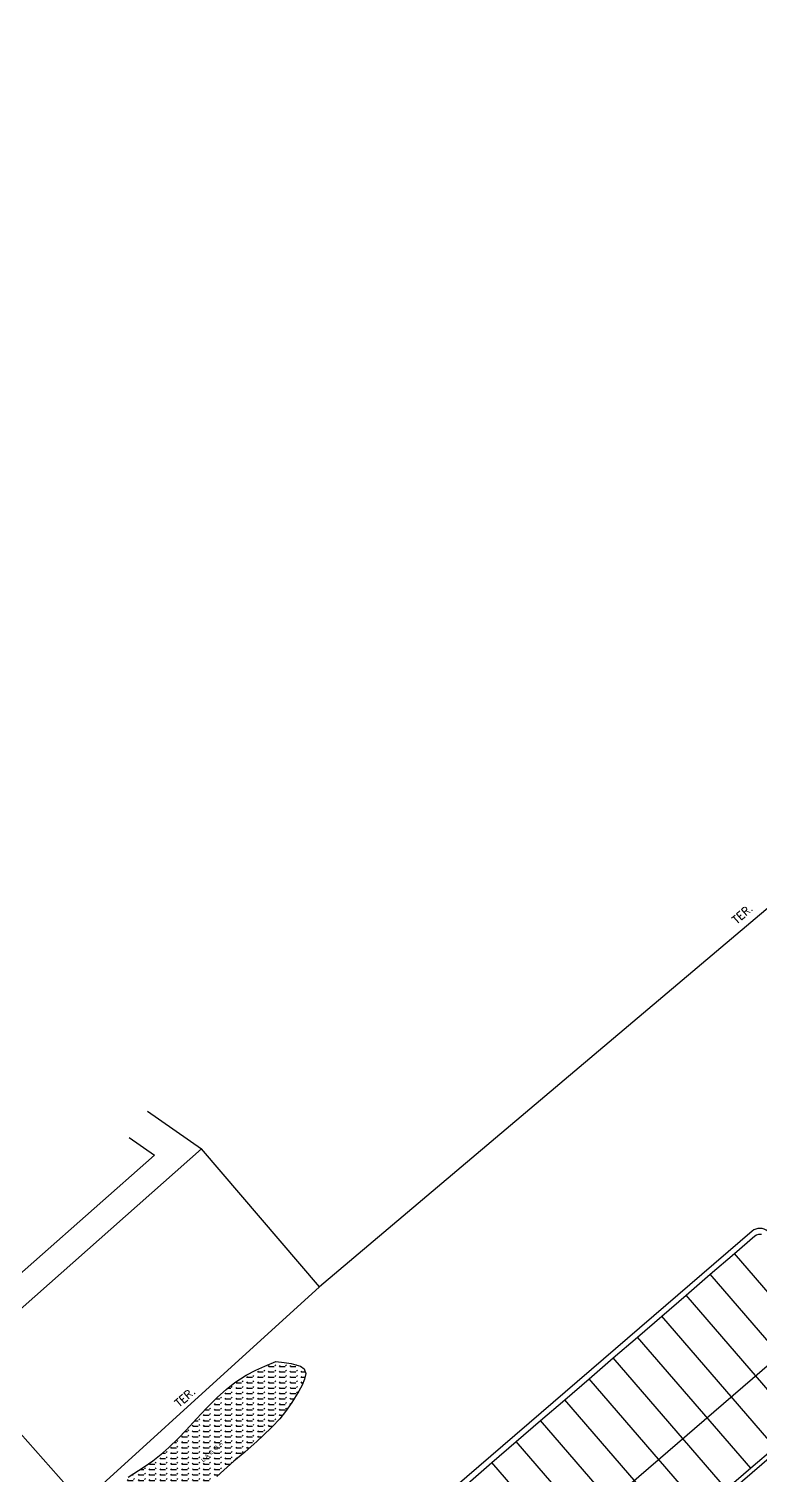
# Model space of a CAD drawing. Extents: x 714896 to 749292, y 8417558 to 8447149.
# Drawn here: x 742855 to 743129, y 8429511 to 8430053 of the extents above; entities that cross this region are included whole.
import ezdxf

# ---------------------------------------------------------------- set-up
doc = ezdxf.new("R2010")
doc.units = 0
doc.header["$MEASUREMENT"] = 0
for name, color, linetype in [('LOTE', 7, 'CONTINUOUS'), ('MEIO_FIO', 24, 'CONTINUOUS'), ('QUADRA', 6, 'CONTINUOUS'), ('REFERENCIA', 7, 'CONTINUOUS'), ('TEXTO', 7, 'CONTINUOUS')]:
    doc.layers.add(name, color=color, linetype=linetype)
doc.styles.add('ROMANS', font='ROMANS.SHX', dxfattribs={"height": 1.5})

msp = doc.modelspace()

# ---------------------------------------------------------------- hatches: boundary and pattern name
at = {"layer": 'REFERENCIA'}
h = msp.add_hatch(dxfattribs=at)
h.set_pattern_fill('FLEX', color=120, scale=0.320111, style=0)
h.set_pattern_definition([(0, (267299.6797, 3032764.1924), (0, 2.03270599686), [2.0327059969, -2.0327059969]), (45, (267301.7124, 3032764.1924), (1e-16, 2.03270687486), [0.5081764992, -1.8583286323, 0.5081764992, -2.87468163076])])
edge = h.paths.add_edge_path()
edge.add_spline(control_points=[(742947.36, 8429553.66), (742943.17, 8429551.94), (742930.66, 8429546.82), (742916.49, 8429530.58), (742901.56, 8429515.19), (742884.27, 8429506.91), (742887.36, 8429486.18), (742911, 8429495.69), (742924.2, 8429510.69), (742944.41, 8429526.53), (742954.13, 8429538.17), (742960.96, 8429552.54), (742952.66, 8429553.22), (742947.36, 8429553.66)], knot_values=[0, 0, 0, 0, 21.065618, 62.808636, 97.665156, 123.870303, 143.746965, 166.475039, 213.391005, 248.864418, 280.887446, 291.313476, 309.789896, 309.789896, 309.789896, 309.789896], degree=3, periodic=0)
h.paths.add_polyline_path([(742920.22, 8429515.29), (742931.27, 8429524.93), (742929.69, 8429526.74), (742918.64, 8429517.1)], flags=24)

# ---------------------------------------------------------------- linework, layer by layer
at = {"layer": 'LOTE', "color": 7, "linetype": 'CONTINUOUS', "flags": 128}
msp.add_lwpolyline([(742963.72, 8429581.76), (742919.57, 8429633.37)], dxfattribs=at)
at = {"layer": 'LOTE', "color": 7, "linetype": 'CONTINUOUS'}
for points, elevation in [([(743161.72, 8429545.03), (743119.27, 8429594.25)], 544.26), ([(743152.63, 8429537.19), (743110.18, 8429586.42)], 544.26), ([(743161.31, 8429577.68), (743009.08, 8429446.41)], 0.13), ([(743143.54, 8429529.35), (743101.09, 8429578.58)], 544.26), ([(743134.46, 8429521.52), (743092.01, 8429570.74)], 544.26), ([(743125.37, 8429513.68), (743082.92, 8429562.9)], 544.26), ([(743116.28, 8429505.84), (743073.83, 8429555.07)], 544.26), ([(743107.19, 8429498.01), (743064.74, 8429547.23)], 1088.39), ([(743098.11, 8429490.17), (743055.66, 8429539.39)], 544.26), ([(743089.02, 8429482.33), (743046.57, 8429531.56)], 544.26), ([(743079.93, 8429474.5), (743037.48, 8429523.72)], 544.26), ([(743070.84, 8429466.66), (743028.39, 8429515.88)], 544.26)]:
    msp.add_lwpolyline(points, dxfattribs=dict(at, elevation=elevation))
at = {"layer": 'MEIO_FIO', "color": 24, "linetype": 'CONTINUOUS'}
msp.add_lwpolyline([(743181.94, 8429568.87, -0.076932), (743131.8, 8429602.44, 0.38074), (743125.81, 8429602.54), (743000.17, 8429494.19, 0.239713), (742993.98, 8429474.11, -0.137612), (742989.05, 8429443.15, -0.019371), (742984.08, 8429433.34, 0.337744), (742993.74, 8429403.74), (742994.35, 8429403.3, 0.347862), (742999.93, 8429403.53), (743182.98, 8429561.38, 0.544208)], format="xyb", close=True, dxfattribs=at)
at = {"layer": 'QUADRA', "color": 6, "linetype": 'CONTINUOUS'}
msp.add_lwpolyline([(743590, 8430111), (743590, 8430111), (743590, 8430111), (743254, 8429827), (742963.72, 8429581.76), (742849.47, 8429477.75), (742848.64, 8429478.71), (742802.39, 8429531.91), (742795.09, 8429540.32), (742513, 8429864.85), (742395.12, 8429762.09), (742436.04, 8429715.16), (742375.25, 8429662.4), (742375.25, 8429662.4), (742030.99, 8430058.47)], dxfattribs=at)
at = {"layer": 'QUADRA'}
for points in [[(743019.31, 8429508.05), (743028.39, 8429515.88), (743037.48, 8429523.72), (743046.57, 8429531.56), (743055.66, 8429539.39), (743064.74, 8429547.23), (743073.83, 8429555.07), (743082.92, 8429562.9), (743092.01, 8429570.74), (743101.09, 8429578.58), (743110.18, 8429586.42), (743119.27, 8429594.25), (743126.85, 8429600.79), (743127.54, 8429601.25), (743128.34, 8429601.49), (743129.3, 8429601.46)], [(743134.46, 8429521.52), (743125.37, 8429513.68), (743116.28, 8429505.84)]]:
    msp.add_lwpolyline(points, dxfattribs=at)
at = {"layer": 'REFERENCIA', "color": 24}
for points in [[(742899.36, 8429647.52), (742919.57, 8429633.37), (742828.56, 8429552.89), (742880.39, 8429494.35), (742872.31, 8429470.12)], [(742892.48, 8429637.69), (742901.9, 8429631.09), (742811.44, 8429551.11), (742863.79, 8429491.98), (742856.28, 8429469.46)]]:
    msp.add_lwpolyline(points, dxfattribs=at)
at = {"layer": 'REFERENCIA', "color": 120, "linetype": 'CONTINUOUS'}
msp.add_lwpolyline([(742892.13, 8429510.32), (742898.07, 8429514.27), (742901.35, 8429516.53), (742905.04, 8429519.46), (742907.33, 8429521.51), (742910.81, 8429524.88), (742913.76, 8429527.95), (742917.72, 8429532.24), (742921.48, 8429536.27), (742925.61, 8429540.41), (742928.76, 8429543.24), (742932.04, 8429545.82), (742936.3, 8429548.58), (742939.88, 8429550.43), (742943.31, 8429551.97), (742947.36, 8429553.66), (742950.56, 8429553.37), (742953.16, 8429553.02), (742956.65, 8429552), (742958, 8429550.99), (742958.61, 8429549.23), (742958.2, 8429547.13), (742957.25, 8429544.89), (742956, 8429542.54), (742953.45, 8429538.34), (742951.03, 8429534.93), (742948.86, 8429532.27), (742946.08, 8429529.24), (742942.6, 8429525.84), (742940.4, 8429523.84), (742935.74, 8429519.78), (742931.73, 8429516.36), (742927.92, 8429513.04), (742925.25, 8429510.59)], dxfattribs=at)

# ---------------------------------------------------------------- texts
at = {"layer": 'TEXTO', "style": 'ROMANS'}
for p in [(743120.05, 8429717.51), (742911.24, 8429536.4)]:
    msp.add_text('TER.', height=3, rotation=41.5942, dxfattribs=at).set_placement(p)
at = {"layer": 'TEXTO'}
msp.add_text('L A G O A', height=1.601, rotation=43.2874, dxfattribs=at).set_placement((742920.27, 8429515.87))

doc.saveas('drawing.dxf')
